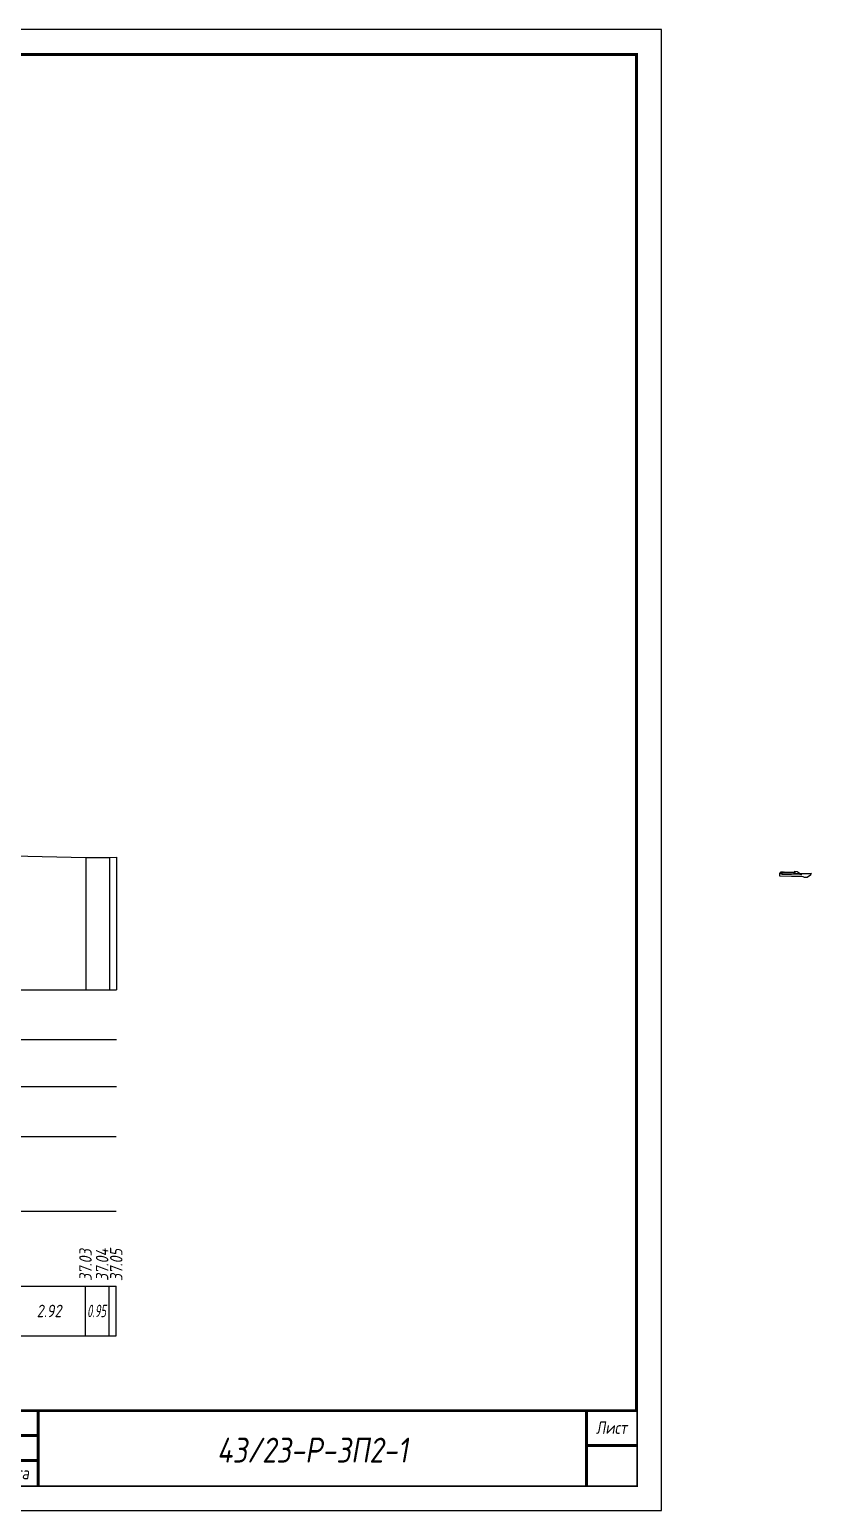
# Model space of a CAD drawing. Extents: x -717 to 1451, y -133302 to 233.
# Drawn here: x 263.2 to 420, y -111505.4 to -111208.4 of the extents above; entities that cross this region are included whole.
import ezdxf
from ezdxf.enums import TextEntityAlignment as Align

# ---------------------------------------------------------------- set-up
doc = ezdxf.new("R2010")
doc.units = 0
for name, color, linetype in [('Зарамочное оформление', 7, 'Continuous'), ('Код_510', 7, 'Continuous'), ('Объём_2650', 7, 'Continuous'), ('Таблица', 7, 'Continuous'), ('Черный поперечник', 3, 'Continuous')]:
    doc.layers.add(name, color=color, linetype=linetype)
doc.layers.add('Контур_2570', color=7, linetype='Continuous', true_color=0x80ff00)
doc.layers.add('Объём_2563', color=7, linetype='Continuous', true_color=0xff8000)
doc.styles.add('М', font='romand.shx', dxfattribs={"width": 0.8, "oblique": 10, "height": 2.5})

# ---------------------------------------------------------------- blocks, each defined once
blk = doc.blocks.new('Штамп')
at = {"linetype": 'Continuous'}
blk.add_wipeout([(199.95, -411.25), (384.95, -411.25), (384.95, -426.25), (199.95, -426.25)], dxfattribs=at).dxf.layer = 'Зарамочное оформление'
at = {"layer": 'Зарамочное оформление', "linetype": 'Continuous', "lineweight": -3, "const_width": 0.6, "flags": 128}
for points in [[(199.95, -426.25), (199.95, -411.25), (384.95, -411.25)], [(209.95, -411.25), (209.95, -426.25)], [(219.95, -411.25), (219.95, -426.25)], [(229.95, -411.25), (229.95, -426.25)], [(239.95, -411.25), (239.95, -426.25)], [(254.95, -411.25), (254.95, -426.25)], [(264.95, -411.25), (264.95, -426.25)], [(374.95, -411.25), (374.95, -426.25)], [(199.95, -416.25), (264.95, -416.25)], [(374.95, -418.25), (384.95, -418.25)], [(199.95, -421.25), (264.95, -421.25)]]:
    blk.add_lwpolyline(points, dxfattribs=at)
at = {"linetype": 'Continuous', "insert": (319.95, -419.17), "char_height": 5, "width": 110, "attachment_point": 5, "style": 'М'}
blk.add_mtext('{\\Q10;\\W0.8;43/23-Р-ЗП2-1}', dxfattribs=at)
at = {"layer": 'Зарамочное оформление', "linetype": 'Continuous', "style": 'М', "oblique": 10}
for s, width, p in [('Лист', 0.8, (379.95, -414.66)), ('Изм.', 0.8, (204.95, -423.75)), ('Кол.уч.', 0.7, (214.95, -423.75)), ('Лист', 0.8, (224.95, -423.75)), ('N док.', 0.7, (235.28, -423.75)), ('Подпись', 0.8, (247.45, -423.75)), ('Дата', 0.8, (259.95, -423.75))]:
    blk.add_text(s, height=2.5, dxfattribs=dict(at, width=width)).set_placement(p, align=Align.MIDDLE_CENTER)
blk = doc.blocks.new('шифр')
blk.add_blockref('Штамп', (0, -111134))

msp = doc.modelspace()

# ---------------------------------------------------------------- linework, layer by layer
at = {"flags": 128}
msp.add_lwpolyline([(-30.054, -111505.421), (389.946, -111505.421), (389.946, -111208.421), (-30.054, -111208.421)], close=True, dxfattribs=at)
at = {"const_width": 0.6, "flags": 128}
msp.add_lwpolyline([(-10.054, -111500.421), (384.946, -111500.421), (384.946, -111213.421), (-10.054, -111213.421)], close=True, dxfattribs=at)
at = {"layer": 'Объём_2563', "color": 250, "flags": 128}
msp.add_lwpolyline([(417.982, -111377.99), (414.197, -111377.914), (414.013, -111377.73), (413.713, -111377.724), (413.714, -111377.694), (413.993, -111377.695), (413.993, -111377.495), (413.893, -111377.495), (413.893, -111377.332), (414.458, -111377.357), (414.458, -111377.481), (414.738, -111377.481), (414.738, -111377.373), (416.537, -111377.409), (416.537, -111377.523), (416.817, -111377.523), (416.817, -111377.323), (416.717, -111377.323), (416.717, -111377.223), (417.213, -111377.284), (417.982, -111377.797), (417.982, -111377.99), (417.982, -111377.99)], dxfattribs=at)
at = {"layer": 'Объём_2650', "color": 6, "flags": 128}
msp.add_lwpolyline([(419.882, -111377.797), (419.882, -111378.037), (419.193, -111378.497), (418.671, -111378.497), (418.417, -111378.327), (413.713, -111378.186), (413.713, -111377.537), (416.45, -111377.591), (418.18, -111377.667), (419.543, -111377.691), (419.831, -111377.649), (419.858, -111377.66), (420.049, -111377.686), (419.882, -111377.797), (419.882, -111377.797)], dxfattribs=at)

# ---------------------------------------------------------------- texts
at = {"linetype": 'Continuous', "style": 'М', "oblique": 10, "width": 0.8}
msp.add_text('364', height=2.5, dxfattribs=at).set_placement((380.312, -111496.509), align=Align.MIDDLE)

# ---------------------------------------------------------------- next in the draw order: block references
msp.add_blockref('шифр', (0, 59.829))

# ---------------------------------------------------------------- next in the draw order: linework, layer by layer
at = {"layer": 'Код_510'}
for p, q in [((274.422, -111470.421), (274.422, -111460.421)), ((279.197, -111470.421), (279.197, -111460.421)), ((280.593, -111470.421), (280.593, -111460.421))]:
    msp.add_line(p, q, dxfattribs=at)
at = {"layer": 'Контур_2570', "flags": 128}
msp.add_lwpolyline([(259.897, -111374.158), (274.477, -111374.502), (279.251, -111374.443), (280.647, -111374.417)], dxfattribs=at)
at = {"layer": 'Таблица'}
for p, q in [((80, -111401), (280.647, -111401)), ((80, -111411), (280.647, -111411)), ((80, -111420.421), (280.647, -111420.421)), ((79.946, -111430.421), (280.593, -111430.421)), ((79.946, -111445.421), (280.593, -111445.421)), ((79.946, -111460.421), (280.593, -111460.421)), ((79.946, -111470.421), (280.593, -111470.421))]:
    msp.add_line(p, q, dxfattribs=at)
at = {"layer": 'Черный поперечник', "color": 7}
for p, q in [((274.477, -111374.502), (274.477, -111401)), ((279.251, -111374.443), (279.251, -111401)), ((280.647, -111374.417), (280.647, -111401))]:
    msp.add_line(p, q, dxfattribs=at)
at = {"layer": 'Черный поперечник', "flags": 128}
msp.add_lwpolyline([(259.897, -111374.158), (274.477, -111374.502), (279.251, -111374.443), (280.647, -111374.417)], dxfattribs=at)

# ---------------------------------------------------------------- next in the draw order: texts
at = {"layer": 'Код_510', "style": 'М', "oblique": 10, "width": 0.8}
for s, p in [('37.03', (274.422, -111459.421)), ('37.04', (277.765, -111459.421)), ('37.05', (280.593, -111459.421))]:
    msp.add_text(s, height=2.5, rotation=90, dxfattribs=at).set_placement(p, align=Align.MIDDLE_LEFT)
at = {"layer": 'Код_510', "style": 'М', "oblique": 10}
for s, width, p in [('2.92', 0.8, (267.132, -111465.421)), ('0.95', 0.6, (276.64, -111465.421))]:
    msp.add_text(s, height=2.5, dxfattribs=dict(at, width=width)).set_placement(p, align=Align.MIDDLE_CENTER)

doc.saveas('drawing.dxf')
